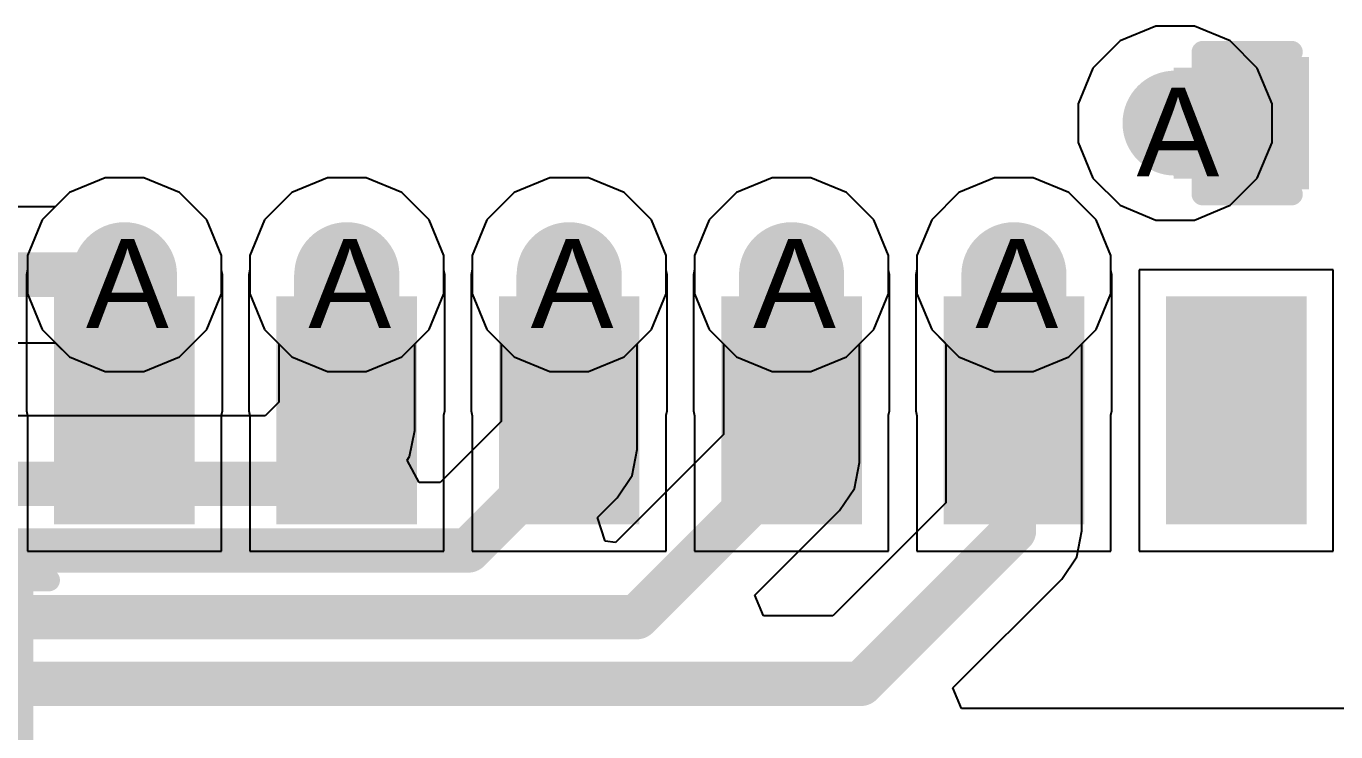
# Model space of a CAD drawing. Header units: inches. Extents: x 0 to 5271, y 0 to 5417.
# Drawn here: x 68.59 to 76.07, y 17.37 to 21.41 of the extents above; entities that cross this region are included whole.
import ezdxf

# ---------------------------------------------------------------- set-up
doc = ezdxf.new("R2010")
doc.units = ezdxf.units.IN
for name, color, linetype in [('Bottom Layer', 5, 'Continuous'), ('Bottom Overlay', 54, 'Continuous'), ('Bottom Paste', 16, 'Continuous'), ('Bottom Solder', 6, 'Continuous'), ('Drill Drawing', 1, 'Continuous'), ('L2_GND1', 16, 'Continuous'), ('L3_SIG1', 76, 'Continuous'), ('L4_PWR', 90, 'Continuous'), ('L5_GND2', 156, 'Continuous'), ('L6_SIG2', 130, 'Continuous'), ('L7_GND3', 216, 'Continuous'), ('Top Layer', 1, 'Continuous'), ('Top Overlay', 2, 'Continuous'), ('Top Paste', 8, 'Continuous'), ('Top Solder', 216, 'Continuous'), ('Via Holes', 16, 'Continuous')]:
    doc.layers.add(name, color=color, linetype=linetype)
doc.styles.add('Arial', font='', dxfattribs={"height": 0.2})
doc.styles.get('Arial').set_extended_font_data('Arial')

# ---------------------------------------------------------------- blocks, each defined once
blk = doc.blocks.new('C___0402_B_407')
at = {"layer": 'Bottom Layer'}
for points in [[(-0.2413, 0.3175), (-0.2413, -0.3175), (-0.6985, -0.3175), (-0.6985, 0.3175)], [(0.6985, 0.3175), (0.6985, -0.3175), (0.2413, -0.3175), (0.2413, 0.3175)]]:
    blk.add_hatch(color=5, dxfattribs=at).paths.add_polyline_path(points)
at = {"layer": 'Bottom Paste'}
for points in [[(-0.2413, 0.3175), (-0.2413, -0.3175), (-0.6985, -0.3175), (-0.6985, 0.3175)], [(0.6985, 0.3175), (0.6985, -0.3175), (0.2413, -0.3175), (0.2413, 0.3175)]]:
    blk.add_hatch(color=16, dxfattribs=at).paths.add_polyline_path(points)
at = {"layer": 'Bottom Solder'}
for points in [[(-0.1813, 0.3775), (-0.1813, -0.3775), (-0.7585, -0.3775), (-0.7585, 0.3775)], [(0.7585, 0.3775), (0.7585, -0.3775), (0.1813, -0.3775), (0.1813, 0.3775)]]:
    blk.add_hatch(color=6, dxfattribs=at).paths.add_polyline_path(points)
at = {"layer": 'Bottom Overlay'}
for points in [[(-0.2794, 0.4064, 0.127, 0.127, 0), (-0.7874, 0.4064, 0.127, 0.127, 0)], [(-0.7874, 0.4064, 0.127, 0.127, 0), (-0.7874, -0.4064, 0.127, 0.127, 0)], [(0.7874, 0.4064, 0.127, 0.127, 0), (0.2794, 0.4064, 0.127, 0.127, 0)], [(0.7874, 0.4064, 0.127, 0.127, 0), (0.7874, -0.4064, 0.127, 0.127, 0)], [(-0.2794, -0.4064, 0.127, 0.127, 0), (-0.7874, -0.4064, 0.127, 0.127, 0)], [(0.7874, -0.4064, 0.127, 0.127, 0), (0.2794, -0.4064, 0.127, 0.127, 0)]]:
    blk.add_lwpolyline(points, format="xyseb", dxfattribs=at)
for points in [[(-0.8191, 0.4064, 0.0635, 0.0635, 1), (-0.7556, 0.4064, 0.0635, 0.0635, 1)], [(-0.8191, 0.4064, 0.0635, 0.0635, 1), (-0.7556, 0.4064, 0.0635, 0.0635, 1)], [(-0.3111, 0.4064, 0.0635, 0.0635, 1), (-0.2476, 0.4064, 0.0635, 0.0635, 1)], [(0.2477, 0.4064, 0.0635, 0.0635, 1), (0.3112, 0.4064, 0.0635, 0.0635, 1)], [(0.7557, 0.4064, 0.0635, 0.0635, 1), (0.8192, 0.4064, 0.0635, 0.0635, 1)], [(0.7557, 0.4064, 0.0635, 0.0635, 1), (0.8192, 0.4064, 0.0635, 0.0635, 1)], [(-0.8191, -0.4064, 0.0635, 0.0635, 1), (-0.7556, -0.4064, 0.0635, 0.0635, 1)], [(-0.8191, -0.4064, 0.0635, 0.0635, 1), (-0.7556, -0.4064, 0.0635, 0.0635, 1)], [(-0.3111, -0.4064, 0.0635, 0.0635, 1), (-0.2476, -0.4064, 0.0635, 0.0635, 1)], [(0.2477, -0.4064, 0.0635, 0.0635, 1), (0.3112, -0.4064, 0.0635, 0.0635, 1)], [(0.7557, -0.4064, 0.0635, 0.0635, 1), (0.8192, -0.4064, 0.0635, 0.0635, 1)], [(0.7557, -0.4064, 0.0635, 0.0635, 1), (0.8192, -0.4064, 0.0635, 0.0635, 1)]]:
    blk.add_lwpolyline(points, format="xyseb", close=True, dxfattribs=at)
blk = doc.blocks.new('SOP_16_150____411')
at = {"layer": 'Top Layer'}
for points in [[(2.325, 4.745), (3.425, 4.745), (3.425, 4.145), (2.325, 4.145)], [(2.325, 3.475), (3.425, 3.475), (3.425, 2.875), (2.325, 2.875)], [(2.325, 2.205), (3.425, 2.205), (3.425, 1.605), (2.325, 1.605)], [(2.325, 0.935), (3.425, 0.935), (3.425, 0.335), (2.325, 0.335)], [(2.325, -0.335), (3.425, -0.335), (3.425, -0.935), (2.325, -0.935)], [(2.325, -1.605), (3.425, -1.605), (3.425, -2.205), (2.325, -2.205)]]:
    blk.add_hatch(color=1, dxfattribs=at).paths.add_polyline_path(points)
at = {"layer": 'Top Paste'}
for points in [[(2.325, 4.745), (3.425, 4.745), (3.425, 4.145), (2.325, 4.145)], [(2.325, 3.475), (3.425, 3.475), (3.425, 2.875), (2.325, 2.875)], [(2.325, 2.205), (3.425, 2.205), (3.425, 1.605), (2.325, 1.605)], [(2.325, 0.935), (3.425, 0.935), (3.425, 0.335), (2.325, 0.335)], [(2.325, -0.335), (3.425, -0.335), (3.425, -0.935), (2.325, -0.935)], [(2.325, -1.605), (3.425, -1.605), (3.425, -2.205), (2.325, -2.205)]]:
    blk.add_hatch(color=8, dxfattribs=at).paths.add_polyline_path(points)
at = {"layer": 'Top Solder'}
for points in [[(2.2234, 4.8466), (3.5266, 4.8466), (3.5266, 4.0434), (2.2234, 4.0434)], [(2.2234, 3.5766), (3.5266, 3.5766), (3.5266, 2.7734), (2.2234, 2.7734)], [(2.2234, 2.3066), (3.5266, 2.3066), (3.5266, 1.5034), (2.2234, 1.5034)], [(2.2234, 1.0366), (3.5266, 1.0366), (3.5266, 0.2334), (2.2234, 0.2334)], [(2.2234, -0.2334), (3.5266, -0.2334), (3.5266, -1.0366), (2.2234, -1.0366)], [(2.2234, -1.5034), (3.5266, -1.5034), (3.5266, -2.3066), (2.2234, -2.3066)]]:
    blk.add_hatch(color=216, dxfattribs=at).paths.add_polyline_path(points)
at = {"layer": 'Top Overlay'}
for points in [[(-1.905, 5.0292, 0.127, 0.127, 0), (1.905, 5.0292, 0.127, 0.127, 0)], [(1.905, 5.0292, 0.127, 0.127, 0), (1.905, 4.8768, 0.127, 0.127, 0)]]:
    blk.add_lwpolyline(points, format="xyseb", dxfattribs=at)
for points in [[(1.8732, 5.0292, 0.0635, 0.0635, 1), (1.9367, 5.0292, 0.0635, 0.0635, 1)], [(1.8732, 5.0292, 0.0635, 0.0635, 1), (1.9367, 5.0292, 0.0635, 0.0635, 1)], [(1.8732, 4.8768, 0.0635, 0.0635, 1), (1.9367, 4.8768, 0.0635, 0.0635, 1)]]:
    blk.add_lwpolyline(points, format="xyseb", close=True, dxfattribs=at)

msp = doc.modelspace()

# ---------------------------------------------------------------- hatches: boundary and pattern name
at = {"layer": 'Bottom Layer'}
msp.add_hatch(color=5, dxfattribs=at).paths.add_polyline_path([(75.1454, 21.171), (75.1454, 20.536), (75.8794, 20.536), (75.8794, 21.171)])
h = msp.add_hatch(color=5, dxfattribs=at)
edge = h.paths.add_edge_path()
edge.add_arc((75.153, 20.8535), 0.3, 0, 360)
h = msp.add_hatch(color=5, dxfattribs=at)
edge = h.paths.add_edge_path()
edge.add_arc((69.1526, 19.9872), 0.3, 0, 360)
h = msp.add_hatch(color=5, dxfattribs=at)
edge = h.paths.add_edge_path()
edge.add_arc((70.4226, 19.9872), 0.3, 0, 360)
h = msp.add_hatch(color=5, dxfattribs=at)
edge = h.paths.add_edge_path()
edge.add_arc((71.6926, 19.9872), 0.3, 0, 360)
h = msp.add_hatch(color=5, dxfattribs=at)
edge = h.paths.add_edge_path()
edge.add_arc((72.9626, 19.9872), 0.3, 0, 360)
h = msp.add_hatch(color=5, dxfattribs=at)
edge = h.paths.add_edge_path()
edge.add_arc((74.2326, 19.9872), 0.3, 0, 360)
at = {"layer": 'L2_GND1'}
h = msp.add_hatch(color=16, dxfattribs=at)
edge = h.paths.add_edge_path()
edge.add_arc((75.153, 20.8535), 0.3, 0, 360)
h = msp.add_hatch(color=16, dxfattribs=at)
edge = h.paths.add_edge_path()
edge.add_arc((69.1526, 19.9872), 0.3, 0, 360)
h = msp.add_hatch(color=16, dxfattribs=at)
edge = h.paths.add_edge_path()
edge.add_arc((70.4226, 19.9872), 0.3, 0, 360)
h = msp.add_hatch(color=16, dxfattribs=at)
edge = h.paths.add_edge_path()
edge.add_arc((71.6926, 19.9872), 0.3, 0, 360)
h = msp.add_hatch(color=16, dxfattribs=at)
edge = h.paths.add_edge_path()
edge.add_arc((72.9626, 19.9872), 0.3, 0, 360)
h = msp.add_hatch(color=16, dxfattribs=at)
edge = h.paths.add_edge_path()
edge.add_arc((74.2326, 19.9872), 0.3, 0, 360)
at = {"layer": 'L3_SIG1'}
h = msp.add_hatch(color=76, dxfattribs=at)
edge = h.paths.add_edge_path()
edge.add_arc((75.153, 20.8535), 0.3, 0, 360)
h = msp.add_hatch(color=76, dxfattribs=at)
edge = h.paths.add_edge_path()
edge.add_arc((69.1526, 19.9872), 0.3, 0, 360)
h = msp.add_hatch(color=76, dxfattribs=at)
edge = h.paths.add_edge_path()
edge.add_arc((70.4226, 19.9872), 0.3, 0, 360)
h = msp.add_hatch(color=76, dxfattribs=at)
edge = h.paths.add_edge_path()
edge.add_arc((71.6926, 19.9872), 0.3, 0, 360)
h = msp.add_hatch(color=76, dxfattribs=at)
edge = h.paths.add_edge_path()
edge.add_arc((72.9626, 19.9872), 0.3, 0, 360)
h = msp.add_hatch(color=76, dxfattribs=at)
edge = h.paths.add_edge_path()
edge.add_arc((74.2326, 19.9872), 0.3, 0, 360)
at = {"layer": 'L4_PWR'}
h = msp.add_hatch(color=90, dxfattribs=at)
edge = h.paths.add_edge_path()
edge.add_arc((75.153, 20.8535), 0.3, 0, 360)
h = msp.add_hatch(color=90, dxfattribs=at)
edge = h.paths.add_edge_path()
edge.add_arc((69.1526, 19.9872), 0.3, 0, 360)
h = msp.add_hatch(color=90, dxfattribs=at)
edge = h.paths.add_edge_path()
edge.add_arc((70.4226, 19.9872), 0.3, 0, 360)
h = msp.add_hatch(color=90, dxfattribs=at)
edge = h.paths.add_edge_path()
edge.add_arc((71.6926, 19.9872), 0.3, 0, 360)
h = msp.add_hatch(color=90, dxfattribs=at)
edge = h.paths.add_edge_path()
edge.add_arc((72.9626, 19.9872), 0.3, 0, 360)
h = msp.add_hatch(color=90, dxfattribs=at)
edge = h.paths.add_edge_path()
edge.add_arc((74.2326, 19.9872), 0.3, 0, 360)
at = {"layer": 'L5_GND2'}
h = msp.add_hatch(color=156, dxfattribs=at)
edge = h.paths.add_edge_path()
edge.add_arc((75.153, 20.8535), 0.3, 0, 360)
h = msp.add_hatch(color=156, dxfattribs=at)
edge = h.paths.add_edge_path()
edge.add_arc((69.1526, 19.9872), 0.3, 0, 360)
h = msp.add_hatch(color=156, dxfattribs=at)
edge = h.paths.add_edge_path()
edge.add_arc((70.4226, 19.9872), 0.3, 0, 360)
h = msp.add_hatch(color=156, dxfattribs=at)
edge = h.paths.add_edge_path()
edge.add_arc((71.6926, 19.9872), 0.3, 0, 360)
h = msp.add_hatch(color=156, dxfattribs=at)
edge = h.paths.add_edge_path()
edge.add_arc((72.9626, 19.9872), 0.3, 0, 360)
h = msp.add_hatch(color=156, dxfattribs=at)
edge = h.paths.add_edge_path()
edge.add_arc((74.2326, 19.9872), 0.3, 0, 360)
at = {"layer": 'L6_SIG2'}
h = msp.add_hatch(color=130, dxfattribs=at)
edge = h.paths.add_edge_path()
edge.add_arc((75.153, 20.8535), 0.3, 0, 360)
h = msp.add_hatch(color=130, dxfattribs=at)
edge = h.paths.add_edge_path()
edge.add_arc((69.1526, 19.9872), 0.3, 0, 360)
h = msp.add_hatch(color=130, dxfattribs=at)
edge = h.paths.add_edge_path()
edge.add_arc((70.4226, 19.9872), 0.3, 0, 360)
h = msp.add_hatch(color=130, dxfattribs=at)
edge = h.paths.add_edge_path()
edge.add_arc((71.6926, 19.9872), 0.3, 0, 360)
h = msp.add_hatch(color=130, dxfattribs=at)
edge = h.paths.add_edge_path()
edge.add_arc((72.9626, 19.9872), 0.3, 0, 360)
h = msp.add_hatch(color=130, dxfattribs=at)
edge = h.paths.add_edge_path()
edge.add_arc((74.2326, 19.9872), 0.3, 0, 360)
at = {"layer": 'L7_GND3'}
h = msp.add_hatch(color=216, dxfattribs=at)
edge = h.paths.add_edge_path()
edge.add_arc((75.153, 20.8535), 0.3, 0, 360)
h = msp.add_hatch(color=216, dxfattribs=at)
edge = h.paths.add_edge_path()
edge.add_arc((69.1526, 19.9872), 0.3, 0, 360)
h = msp.add_hatch(color=216, dxfattribs=at)
edge = h.paths.add_edge_path()
edge.add_arc((70.4226, 19.9872), 0.3, 0, 360)
h = msp.add_hatch(color=216, dxfattribs=at)
edge = h.paths.add_edge_path()
edge.add_arc((71.6926, 19.9872), 0.3, 0, 360)
h = msp.add_hatch(color=216, dxfattribs=at)
edge = h.paths.add_edge_path()
edge.add_arc((72.9626, 19.9872), 0.3, 0, 360)
h = msp.add_hatch(color=216, dxfattribs=at)
edge = h.paths.add_edge_path()
edge.add_arc((74.2326, 19.9872), 0.3, 0, 360)
at = {"layer": 'Top Layer'}
h = msp.add_hatch(color=1, dxfattribs=at)
edge = h.paths.add_edge_path()
edge.add_arc((75.153, 20.8535), 0.3, 0, 360)
h = msp.add_hatch(color=1, dxfattribs=at)
edge = h.paths.add_edge_path()
edge.add_arc((69.1526, 19.9872), 0.3, 0, 360)
h = msp.add_hatch(color=1, dxfattribs=at)
edge = h.paths.add_edge_path()
edge.add_arc((70.4226, 19.9872), 0.3, 0, 360)
h = msp.add_hatch(color=1, dxfattribs=at)
edge = h.paths.add_edge_path()
edge.add_arc((71.6926, 19.9872), 0.3, 0, 360)
h = msp.add_hatch(color=1, dxfattribs=at)
edge = h.paths.add_edge_path()
edge.add_arc((72.9626, 19.9872), 0.3, 0, 360)
h = msp.add_hatch(color=1, dxfattribs=at)
edge = h.paths.add_edge_path()
edge.add_arc((74.2326, 19.9872), 0.3, 0, 360)
for points in [[(69.4526, 19.9873), (68.8516, 19.9873), (68.8516, 19.2097), (69.4526, 19.2097)], [(70.7226, 19.9873), (70.1216, 19.9873), (70.1216, 19.2097), (70.7226, 19.2097)], [(71.9926, 19.9873), (71.3916, 19.9873), (71.3916, 19.2097), (71.9926, 19.2097)], [(73.2626, 19.9873), (72.6616, 19.9873), (72.6616, 19.2097), (73.2626, 19.2097)], [(74.5326, 19.9873), (73.9316, 19.9873), (73.9316, 19.2097), (74.5326, 19.2097)]]:
    msp.add_hatch(color=1, dxfattribs=at).paths.add_polyline_path(points)
at = {"layer": 'Via Holes'}
h = msp.add_hatch(color=7, dxfattribs=at)
edge = h.paths.add_edge_path()
edge.add_arc((75.153, 20.8535), 0.15, 0, 360)
h = msp.add_hatch(color=7, dxfattribs=at)
edge = h.paths.add_edge_path()
edge.add_arc((69.1526, 19.9872), 0.15, 0, 360)
h = msp.add_hatch(color=7, dxfattribs=at)
edge = h.paths.add_edge_path()
edge.add_arc((70.4226, 19.9872), 0.15, 0, 360)
h = msp.add_hatch(color=7, dxfattribs=at)
edge = h.paths.add_edge_path()
edge.add_arc((71.6926, 19.9872), 0.15, 0, 360)
h = msp.add_hatch(color=7, dxfattribs=at)
edge = h.paths.add_edge_path()
edge.add_arc((72.9626, 19.9872), 0.15, 0, 360)
h = msp.add_hatch(color=7, dxfattribs=at)
edge = h.paths.add_edge_path()
edge.add_arc((74.2326, 19.9872), 0.15, 0, 360)

# ---------------------------------------------------------------- linework, layer by layer
at = {"layer": 'Bottom Layer'}
for p, q in [((69.0424, 20.5412), (68.8387, 20.4569)), ((69.2628, 20.5412), (69.0424, 20.5412)), ((69.4664, 20.4569), (69.2628, 20.5412)), ((70.3124, 20.5412), (70.1087, 20.4569)), ((70.5328, 20.5412), (70.3124, 20.5412)), ((70.7364, 20.4569), (70.5328, 20.5412)), ((71.5824, 20.5412), (71.3787, 20.4569)), ((71.8028, 20.5412), (71.5824, 20.5412)), ((72.0064, 20.4569), (71.8028, 20.5412)), ((72.8524, 20.5412), (72.6487, 20.4569)), ((73.0728, 20.5412), (72.8524, 20.5412)), ((73.2764, 20.4569), (73.0728, 20.5412)), ((74.1224, 20.5412), (73.9187, 20.4569)), ((74.3428, 20.5412), (74.1224, 20.5412)), ((74.5464, 20.4569), (74.3428, 20.5412)), ((68.8387, 20.4569), (68.6829, 20.301)), ((69.6222, 20.301), (69.4664, 20.4569)), ((70.1087, 20.4569), (69.9529, 20.301)), ((70.8922, 20.301), (70.7364, 20.4569)), ((71.3787, 20.4569), (71.2229, 20.301)), ((72.1622, 20.301), (72.0064, 20.4569)), ((72.6487, 20.4569), (72.4929, 20.301)), ((73.4322, 20.301), (73.2764, 20.4569)), ((73.9187, 20.4569), (73.7629, 20.301)), ((74.7022, 20.301), (74.5464, 20.4569)), ((68.6829, 20.301), (68.5986, 20.0974)), ((69.7066, 20.0974), (69.6222, 20.301)), ((69.9529, 20.301), (69.8686, 20.0974)), ((70.9766, 20.0974), (70.8922, 20.301)), ((71.2229, 20.301), (71.1386, 20.0974)), ((72.2466, 20.0974), (72.1622, 20.301)), ((72.4929, 20.301), (72.4086, 20.0974)), ((73.5166, 20.0974), (73.4322, 20.301)), ((73.7629, 20.301), (73.6786, 20.0974)), ((74.7866, 20.0974), (74.7022, 20.301)), ((68.5986, 20.0974), (68.5986, 19.877)), ((69.7066, 19.877), (69.7066, 20.0974)), ((69.8686, 20.0974), (69.8686, 19.877)), ((70.9766, 19.877), (70.9766, 20.0974)), ((71.1386, 20.0974), (71.1386, 19.877)), ((72.2466, 19.877), (72.2466, 20.0974)), ((72.4086, 20.0974), (72.4086, 19.877)), ((73.5166, 19.877), (73.5166, 20.0974)), ((73.6786, 20.0974), (73.6786, 19.877)), ((74.7866, 19.877), (74.7866, 20.0974)), ((68.5986, 19.877), (68.6829, 19.6734)), ((69.6222, 19.6734), (69.7066, 19.877)), ((69.8686, 19.877), (69.9529, 19.6734)), ((70.8922, 19.6734), (70.9766, 19.877)), ((71.1386, 19.877), (71.2229, 19.6734)), ((72.1622, 19.6734), (72.2466, 19.877)), ((72.4086, 19.877), (72.4929, 19.6734)), ((73.4322, 19.6734), (73.5166, 19.877)), ((73.6786, 19.877), (73.7629, 19.6734)), ((74.7022, 19.6734), (74.7866, 19.877)), ((68.6829, 19.6734), (68.8387, 19.5176)), ((69.4664, 19.5176), (69.6222, 19.6734)), ((69.9529, 19.6734), (70.1087, 19.5176)), ((70.7364, 19.5176), (70.8922, 19.6734)), ((71.2229, 19.6734), (71.3787, 19.5176)), ((72.0064, 19.5176), (72.1622, 19.6734)), ((72.4929, 19.6734), (72.6487, 19.5176)), ((73.2764, 19.5176), (73.4322, 19.6734)), ((73.7629, 19.6734), (73.9187, 19.5176)), ((74.5464, 19.5176), (74.7022, 19.6734)), ((68.8387, 19.5176), (69.0424, 19.4332)), ((69.2628, 19.4332), (69.4664, 19.5176)), ((70.1087, 19.5176), (70.3124, 19.4332)), ((70.5328, 19.4332), (70.7364, 19.5176)), ((71.3787, 19.5176), (71.5824, 19.4332)), ((71.8028, 19.4332), (72.0064, 19.5176)), ((72.6487, 19.5176), (72.8524, 19.4332)), ((73.0728, 19.4332), (73.2764, 19.5176)), ((73.9187, 19.5176), (74.1224, 19.4332)), ((74.3428, 19.4332), (74.5464, 19.5176)), ((69.0424, 19.4332), (69.2628, 19.4332)), ((70.3124, 19.4332), (70.5328, 19.4332)), ((71.5824, 19.4332), (71.8028, 19.4332)), ((72.8524, 19.4332), (73.0728, 19.4332)), ((74.1224, 19.4332), (74.3428, 19.4332))]:
    msp.add_line(p, q, dxfattribs=at)
at = {"layer": 'L2_GND1'}
for p, q in [((69.0424, 20.5412), (68.8387, 20.4569)), ((69.2628, 20.5412), (69.0424, 20.5412)), ((69.4664, 20.4569), (69.2628, 20.5412)), ((70.3124, 20.5412), (70.1087, 20.4569)), ((70.5328, 20.5412), (70.3124, 20.5412)), ((70.7364, 20.4569), (70.5328, 20.5412)), ((71.5824, 20.5412), (71.3787, 20.4569)), ((71.8028, 20.5412), (71.5824, 20.5412)), ((72.0064, 20.4569), (71.8028, 20.5412)), ((72.8524, 20.5412), (72.6487, 20.4569)), ((73.0728, 20.5412), (72.8524, 20.5412)), ((73.2764, 20.4569), (73.0728, 20.5412)), ((74.1224, 20.5412), (73.9187, 20.4569)), ((74.3428, 20.5412), (74.1224, 20.5412)), ((74.5464, 20.4569), (74.3428, 20.5412)), ((68.8387, 20.4569), (68.6829, 20.301)), ((69.6222, 20.301), (69.4664, 20.4569)), ((70.1087, 20.4569), (69.9529, 20.301)), ((70.8922, 20.301), (70.7364, 20.4569)), ((71.3787, 20.4569), (71.2229, 20.301)), ((72.1622, 20.301), (72.0064, 20.4569)), ((72.6487, 20.4569), (72.4929, 20.301)), ((73.4322, 20.301), (73.2764, 20.4569)), ((73.9187, 20.4569), (73.7629, 20.301)), ((74.7022, 20.301), (74.5464, 20.4569)), ((68.6829, 20.301), (68.5986, 20.0974)), ((69.7066, 20.0974), (69.6222, 20.301)), ((69.9529, 20.301), (69.8686, 20.0974)), ((70.9766, 20.0974), (70.8922, 20.301)), ((71.2229, 20.301), (71.1386, 20.0974)), ((72.2466, 20.0974), (72.1622, 20.301)), ((72.4929, 20.301), (72.4086, 20.0974)), ((73.5166, 20.0974), (73.4322, 20.301)), ((73.7629, 20.301), (73.6786, 20.0974)), ((74.7866, 20.0974), (74.7022, 20.301)), ((68.5986, 20.0974), (68.5986, 19.877)), ((69.7066, 19.877), (69.7066, 20.0974)), ((69.8686, 20.0974), (69.8686, 19.877)), ((70.9766, 19.877), (70.9766, 20.0974)), ((71.1386, 20.0974), (71.1386, 19.877)), ((72.2466, 19.877), (72.2466, 20.0974)), ((72.4086, 20.0974), (72.4086, 19.877)), ((73.5166, 19.877), (73.5166, 20.0974)), ((73.6786, 20.0974), (73.6786, 19.877)), ((74.7866, 19.877), (74.7866, 20.0974)), ((68.5986, 19.877), (68.6829, 19.6734)), ((69.6222, 19.6734), (69.7066, 19.877)), ((69.8686, 19.877), (69.9529, 19.6734)), ((70.8922, 19.6734), (70.9766, 19.877)), ((71.1386, 19.877), (71.2229, 19.6734)), ((72.1622, 19.6734), (72.2466, 19.877)), ((72.4086, 19.877), (72.4929, 19.6734)), ((73.4322, 19.6734), (73.5166, 19.877)), ((73.6786, 19.877), (73.7629, 19.6734)), ((74.7022, 19.6734), (74.7866, 19.877)), ((68.6829, 19.6734), (68.8387, 19.5176)), ((69.4664, 19.5176), (69.6222, 19.6734)), ((69.9529, 19.6734), (70.1087, 19.5176)), ((70.7364, 19.5176), (70.8922, 19.6734)), ((71.2229, 19.6734), (71.3787, 19.5176)), ((72.0064, 19.5176), (72.1622, 19.6734)), ((72.4929, 19.6734), (72.6487, 19.5176)), ((73.2764, 19.5176), (73.4322, 19.6734)), ((73.7629, 19.6734), (73.9187, 19.5176)), ((74.5464, 19.5176), (74.7022, 19.6734)), ((68.8387, 19.5176), (69.0424, 19.4332)), ((69.2628, 19.4332), (69.4664, 19.5176)), ((70.1087, 19.5176), (70.3124, 19.4332)), ((70.5328, 19.4332), (70.7364, 19.5176)), ((71.3787, 19.5176), (71.5824, 19.4332)), ((71.8028, 19.4332), (72.0064, 19.5176)), ((72.6487, 19.5176), (72.8524, 19.4332)), ((73.0728, 19.4332), (73.2764, 19.5176)), ((73.9187, 19.5176), (74.1224, 19.4332)), ((74.3428, 19.4332), (74.5464, 19.5176)), ((69.0424, 19.4332), (69.2628, 19.4332)), ((70.3124, 19.4332), (70.5328, 19.4332)), ((71.5824, 19.4332), (71.8028, 19.4332)), ((72.8524, 19.4332), (73.0728, 19.4332)), ((74.1224, 19.4332), (74.3428, 19.4332))]:
    msp.add_line(p, q, dxfattribs=at)
at = {"layer": 'L3_SIG1'}
for p, q in [((69.0424, 20.5412), (68.8387, 20.4569)), ((69.2628, 20.5412), (69.0424, 20.5412)), ((69.4664, 20.4569), (69.2628, 20.5412)), ((70.3124, 20.5412), (70.1087, 20.4569)), ((70.5328, 20.5412), (70.3124, 20.5412)), ((70.7364, 20.4569), (70.5328, 20.5412)), ((71.5824, 20.5412), (71.3787, 20.4569)), ((71.8028, 20.5412), (71.5824, 20.5412)), ((72.0064, 20.4569), (71.8028, 20.5412)), ((72.8524, 20.5412), (72.6487, 20.4569)), ((73.0728, 20.5412), (72.8524, 20.5412)), ((73.2764, 20.4569), (73.0728, 20.5412)), ((74.1224, 20.5412), (73.9187, 20.4569)), ((74.3428, 20.5412), (74.1224, 20.5412)), ((74.5464, 20.4569), (74.3428, 20.5412)), ((68.8387, 20.4569), (68.6829, 20.301)), ((69.6222, 20.301), (69.4664, 20.4569)), ((70.1087, 20.4569), (69.9529, 20.301)), ((70.8922, 20.301), (70.7364, 20.4569)), ((71.3787, 20.4569), (71.2229, 20.301)), ((72.1622, 20.301), (72.0064, 20.4569)), ((72.6487, 20.4569), (72.4929, 20.301)), ((73.4322, 20.301), (73.2764, 20.4569)), ((73.9187, 20.4569), (73.7629, 20.301)), ((74.7022, 20.301), (74.5464, 20.4569)), ((68.6829, 20.301), (68.5986, 20.0974)), ((69.7066, 20.0974), (69.6222, 20.301)), ((69.9529, 20.301), (69.8686, 20.0974)), ((70.9766, 20.0974), (70.8922, 20.301)), ((71.2229, 20.301), (71.1386, 20.0974)), ((72.2466, 20.0974), (72.1622, 20.301)), ((72.4929, 20.301), (72.4086, 20.0974)), ((73.5166, 20.0974), (73.4322, 20.301)), ((73.7629, 20.301), (73.6786, 20.0974)), ((74.7866, 20.0974), (74.7022, 20.301)), ((68.5986, 20.0974), (68.5986, 19.877)), ((69.7066, 19.877), (69.7066, 20.0974)), ((69.8686, 20.0974), (69.8686, 19.877)), ((70.9766, 19.877), (70.9766, 20.0974)), ((71.1386, 20.0974), (71.1386, 19.877)), ((72.2466, 19.877), (72.2466, 20.0974)), ((72.4086, 20.0974), (72.4086, 19.877)), ((73.5166, 19.877), (73.5166, 20.0974)), ((73.6786, 20.0974), (73.6786, 19.877)), ((74.7866, 19.877), (74.7866, 20.0974)), ((68.5986, 19.877), (68.6829, 19.6734)), ((69.6222, 19.6734), (69.7066, 19.877)), ((69.8686, 19.877), (69.9529, 19.6734)), ((70.8922, 19.6734), (70.9766, 19.877)), ((71.1386, 19.877), (71.2229, 19.6734)), ((72.1622, 19.6734), (72.2466, 19.877)), ((72.4086, 19.877), (72.4929, 19.6734)), ((73.4322, 19.6734), (73.5166, 19.877)), ((73.6786, 19.877), (73.7629, 19.6734)), ((74.7022, 19.6734), (74.7866, 19.877)), ((68.6829, 19.6734), (68.8387, 19.5176)), ((69.4664, 19.5176), (69.6222, 19.6734)), ((69.9529, 19.6734), (70.1087, 19.5176)), ((70.7364, 19.5176), (70.8922, 19.6734)), ((71.2229, 19.6734), (71.3787, 19.5176)), ((72.0064, 19.5176), (72.1622, 19.6734)), ((72.4929, 19.6734), (72.6487, 19.5176)), ((73.2764, 19.5176), (73.4322, 19.6734)), ((73.7629, 19.6734), (73.9187, 19.5176)), ((74.5464, 19.5176), (74.7022, 19.6734)), ((68.8387, 19.5176), (69.0424, 19.4332)), ((69.2628, 19.4332), (69.4664, 19.5176)), ((70.1087, 19.5176), (70.3124, 19.4332)), ((70.5328, 19.4332), (70.7364, 19.5176)), ((71.3787, 19.5176), (71.5824, 19.4332)), ((71.8028, 19.4332), (72.0064, 19.5176)), ((72.6487, 19.5176), (72.8524, 19.4332)), ((73.0728, 19.4332), (73.2764, 19.5176)), ((73.9187, 19.5176), (74.1224, 19.4332)), ((74.3428, 19.4332), (74.5464, 19.5176)), ((69.0424, 19.4332), (69.2628, 19.4332)), ((70.3124, 19.4332), (70.5328, 19.4332)), ((71.5824, 19.4332), (71.8028, 19.4332)), ((72.8524, 19.4332), (73.0728, 19.4332)), ((74.1224, 19.4332), (74.3428, 19.4332))]:
    msp.add_line(p, q, dxfattribs=at)
at = {"layer": 'L4_PWR'}
for p, q in [((75.0428, 21.4075), (74.8392, 21.3232)), ((75.2632, 21.4075), (75.0428, 21.4075)), ((75.4668, 21.3232), (75.2632, 21.4075)), ((74.8392, 21.3232), (74.6833, 21.1673)), ((75.6227, 21.1673), (75.4668, 21.3232)), ((74.6833, 21.1673), (74.599, 20.9637)), ((75.707, 20.9637), (75.6227, 21.1673)), ((74.599, 20.9637), (74.599, 20.7433)), ((75.707, 20.7433), (75.707, 20.9637)), ((74.599, 20.7433), (74.6833, 20.5397)), ((75.6227, 20.5397), (75.707, 20.7433)), ((69.0424, 20.5412), (68.8387, 20.4569)), ((69.2628, 20.5412), (69.0424, 20.5412)), ((69.4664, 20.4569), (69.2628, 20.5412)), ((70.3124, 20.5412), (70.1087, 20.4569)), ((70.5328, 20.5412), (70.3124, 20.5412)), ((70.7364, 20.4569), (70.5328, 20.5412)), ((71.5824, 20.5412), (71.3787, 20.4569)), ((71.8028, 20.5412), (71.5824, 20.5412)), ((72.0064, 20.4569), (71.8028, 20.5412)), ((72.8524, 20.5412), (72.6487, 20.4569)), ((73.0728, 20.5412), (72.8524, 20.5412)), ((73.2764, 20.4569), (73.0728, 20.5412)), ((74.1224, 20.5412), (73.9187, 20.4569)), ((74.3428, 20.5412), (74.1224, 20.5412)), ((74.5464, 20.4569), (74.3428, 20.5412)), ((74.6833, 20.5397), (74.8392, 20.3838)), ((75.4668, 20.3838), (75.6227, 20.5397)), ((68.8387, 20.4569), (68.6829, 20.301)), ((69.6222, 20.301), (69.4664, 20.4569)), ((70.1087, 20.4569), (69.9529, 20.301)), ((70.8922, 20.301), (70.7364, 20.4569)), ((71.3787, 20.4569), (71.2229, 20.301)), ((72.1622, 20.301), (72.0064, 20.4569)), ((72.6487, 20.4569), (72.4929, 20.301)), ((73.4322, 20.301), (73.2764, 20.4569)), ((73.9187, 20.4569), (73.7629, 20.301)), ((74.7022, 20.301), (74.5464, 20.4569)), ((74.8392, 20.3838), (75.0428, 20.2995)), ((75.2632, 20.2995), (75.4668, 20.3838)), ((68.6829, 20.301), (68.5986, 20.0974)), ((69.7066, 20.0974), (69.6222, 20.301)), ((69.9529, 20.301), (69.8686, 20.0974)), ((70.9766, 20.0974), (70.8922, 20.301)), ((71.2229, 20.301), (71.1386, 20.0974)), ((72.2466, 20.0974), (72.1622, 20.301)), ((72.4929, 20.301), (72.4086, 20.0974)), ((73.5166, 20.0974), (73.4322, 20.301)), ((73.7629, 20.301), (73.6786, 20.0974)), ((74.7866, 20.0974), (74.7022, 20.301)), ((75.0428, 20.2995), (75.2632, 20.2995)), ((68.5986, 20.0974), (68.5986, 19.877)), ((69.7066, 19.877), (69.7066, 20.0974)), ((69.8686, 20.0974), (69.8686, 19.877)), ((70.9766, 19.877), (70.9766, 20.0974)), ((71.1386, 20.0974), (71.1386, 19.877)), ((72.2466, 19.877), (72.2466, 20.0974)), ((72.4086, 20.0974), (72.4086, 19.877)), ((73.5166, 19.877), (73.5166, 20.0974)), ((73.6786, 20.0974), (73.6786, 19.877)), ((74.7866, 19.877), (74.7866, 20.0974)), ((68.5986, 19.877), (68.6829, 19.6734)), ((69.6222, 19.6734), (69.7066, 19.877)), ((69.8686, 19.877), (69.9529, 19.6734)), ((70.8922, 19.6734), (70.9766, 19.877)), ((71.1386, 19.877), (71.2229, 19.6734)), ((72.1622, 19.6734), (72.2466, 19.877)), ((72.4086, 19.877), (72.4929, 19.6734)), ((73.4322, 19.6734), (73.5166, 19.877)), ((73.6786, 19.877), (73.7629, 19.6734)), ((74.7022, 19.6734), (74.7866, 19.877)), ((68.6829, 19.6734), (68.8387, 19.5176)), ((69.4664, 19.5176), (69.6222, 19.6734)), ((69.9529, 19.6734), (70.1087, 19.5176)), ((70.7364, 19.5176), (70.8922, 19.6734)), ((71.2229, 19.6734), (71.3787, 19.5176)), ((72.0064, 19.5176), (72.1622, 19.6734)), ((72.4929, 19.6734), (72.6487, 19.5176)), ((73.2764, 19.5176), (73.4322, 19.6734)), ((73.7629, 19.6734), (73.9187, 19.5176)), ((74.5464, 19.5176), (74.7022, 19.6734)), ((68.8387, 19.5176), (69.0424, 19.4332)), ((69.2628, 19.4332), (69.4664, 19.5176)), ((70.1087, 19.5176), (70.3124, 19.4332)), ((70.5328, 19.4332), (70.7364, 19.5176)), ((71.3787, 19.5176), (71.5824, 19.4332)), ((71.8028, 19.4332), (72.0064, 19.5176)), ((72.6487, 19.5176), (72.8524, 19.4332)), ((73.0728, 19.4332), (73.2764, 19.5176)), ((73.9187, 19.5176), (74.1224, 19.4332)), ((74.3428, 19.4332), (74.5464, 19.5176)), ((69.0424, 19.4332), (69.2628, 19.4332)), ((70.3124, 19.4332), (70.5328, 19.4332)), ((71.5824, 19.4332), (71.8028, 19.4332)), ((72.8524, 19.4332), (73.0728, 19.4332)), ((74.1224, 19.4332), (74.3428, 19.4332))]:
    msp.add_line(p, q, dxfattribs=at)
at = {"layer": 'L5_GND2'}
for p, q in [((69.0424, 20.5412), (68.8387, 20.4569)), ((69.2628, 20.5412), (69.0424, 20.5412)), ((69.4664, 20.4569), (69.2628, 20.5412)), ((70.3124, 20.5412), (70.1087, 20.4569)), ((70.5328, 20.5412), (70.3124, 20.5412)), ((70.7364, 20.4569), (70.5328, 20.5412)), ((71.5824, 20.5412), (71.3787, 20.4569)), ((71.8028, 20.5412), (71.5824, 20.5412)), ((72.0064, 20.4569), (71.8028, 20.5412)), ((72.8524, 20.5412), (72.6487, 20.4569)), ((73.0728, 20.5412), (72.8524, 20.5412)), ((73.2764, 20.4569), (73.0728, 20.5412)), ((74.1224, 20.5412), (73.9187, 20.4569)), ((74.3428, 20.5412), (74.1224, 20.5412)), ((74.5464, 20.4569), (74.3428, 20.5412)), ((68.8387, 20.4569), (68.6829, 20.301)), ((69.6222, 20.301), (69.4664, 20.4569)), ((70.1087, 20.4569), (69.9529, 20.301)), ((70.8922, 20.301), (70.7364, 20.4569)), ((71.3787, 20.4569), (71.2229, 20.301)), ((72.1622, 20.301), (72.0064, 20.4569)), ((72.6487, 20.4569), (72.4929, 20.301)), ((73.4322, 20.301), (73.2764, 20.4569)), ((73.9187, 20.4569), (73.7629, 20.301)), ((74.7022, 20.301), (74.5464, 20.4569)), ((68.6829, 20.301), (68.5986, 20.0974)), ((69.7066, 20.0974), (69.6222, 20.301)), ((69.9529, 20.301), (69.8686, 20.0974)), ((70.9766, 20.0974), (70.8922, 20.301)), ((71.2229, 20.301), (71.1386, 20.0974)), ((72.2466, 20.0974), (72.1622, 20.301)), ((72.4929, 20.301), (72.4086, 20.0974)), ((73.5166, 20.0974), (73.4322, 20.301)), ((73.7629, 20.301), (73.6786, 20.0974)), ((74.7866, 20.0974), (74.7022, 20.301)), ((68.5986, 20.0974), (68.5986, 19.877)), ((69.7066, 19.877), (69.7066, 20.0974)), ((69.8686, 20.0974), (69.8686, 19.877)), ((70.9766, 19.877), (70.9766, 20.0974)), ((71.1386, 20.0974), (71.1386, 19.877)), ((72.2466, 19.877), (72.2466, 20.0974)), ((72.4086, 20.0974), (72.4086, 19.877)), ((73.5166, 19.877), (73.5166, 20.0974)), ((73.6786, 20.0974), (73.6786, 19.877)), ((74.7866, 19.877), (74.7866, 20.0974)), ((68.5986, 19.877), (68.6829, 19.6734)), ((69.6222, 19.6734), (69.7066, 19.877)), ((69.8686, 19.877), (69.9529, 19.6734)), ((70.8922, 19.6734), (70.9766, 19.877)), ((71.1386, 19.877), (71.2229, 19.6734)), ((72.1622, 19.6734), (72.2466, 19.877)), ((72.4086, 19.877), (72.4929, 19.6734)), ((73.4322, 19.6734), (73.5166, 19.877)), ((73.6786, 19.877), (73.7629, 19.6734)), ((74.7022, 19.6734), (74.7866, 19.877)), ((68.6829, 19.6734), (68.8387, 19.5176)), ((69.4664, 19.5176), (69.6222, 19.6734)), ((69.9529, 19.6734), (70.1087, 19.5176)), ((70.7364, 19.5176), (70.8922, 19.6734)), ((71.2229, 19.6734), (71.3787, 19.5176)), ((72.0064, 19.5176), (72.1622, 19.6734)), ((72.4929, 19.6734), (72.6487, 19.5176)), ((73.2764, 19.5176), (73.4322, 19.6734)), ((73.7629, 19.6734), (73.9187, 19.5176)), ((74.5464, 19.5176), (74.7022, 19.6734)), ((68.8387, 19.5176), (69.0424, 19.4332)), ((69.2628, 19.4332), (69.4664, 19.5176)), ((70.1087, 19.5176), (70.3124, 19.4332)), ((70.5328, 19.4332), (70.7364, 19.5176)), ((71.3787, 19.5176), (71.5824, 19.4332)), ((71.8028, 19.4332), (72.0064, 19.5176)), ((72.6487, 19.5176), (72.8524, 19.4332)), ((73.0728, 19.4332), (73.2764, 19.5176)), ((73.9187, 19.5176), (74.1224, 19.4332)), ((74.3428, 19.4332), (74.5464, 19.5176)), ((69.0424, 19.4332), (69.2628, 19.4332)), ((70.3124, 19.4332), (70.5328, 19.4332)), ((71.5824, 19.4332), (71.8028, 19.4332)), ((72.8524, 19.4332), (73.0728, 19.4332)), ((74.1224, 19.4332), (74.3428, 19.4332))]:
    msp.add_line(p, q, dxfattribs=at)
at = {"layer": 'L6_SIG2'}
for p, q in [((69.0424, 20.5412), (68.8387, 20.4569)), ((69.2628, 20.5412), (69.0424, 20.5412)), ((69.4664, 20.4569), (69.2628, 20.5412)), ((70.3124, 20.5412), (70.1087, 20.4569)), ((70.5328, 20.5412), (70.3124, 20.5412)), ((70.7364, 20.4569), (70.5328, 20.5412)), ((71.5824, 20.5412), (71.3787, 20.4569)), ((71.8028, 20.5412), (71.5824, 20.5412)), ((72.0064, 20.4569), (71.8028, 20.5412)), ((72.8524, 20.5412), (72.6487, 20.4569)), ((73.0728, 20.5412), (72.8524, 20.5412)), ((73.2764, 20.4569), (73.0728, 20.5412)), ((74.1224, 20.5412), (73.9187, 20.4569)), ((74.3428, 20.5412), (74.1224, 20.5412)), ((74.5464, 20.4569), (74.3428, 20.5412)), ((68.8387, 20.4569), (68.7576, 20.3757)), ((69.6222, 20.301), (69.4664, 20.4569)), ((70.1087, 20.4569), (69.9529, 20.301)), ((70.8922, 20.301), (70.7364, 20.4569)), ((71.3787, 20.4569), (71.2229, 20.301)), ((72.1622, 20.301), (72.0064, 20.4569)), ((72.6487, 20.4569), (72.4929, 20.301)), ((73.4322, 20.301), (73.2764, 20.4569)), ((73.9187, 20.4569), (73.7629, 20.301)), ((74.7022, 20.301), (74.5464, 20.4569)), ((68.7576, 20.3757), (57.4895, 20.3757)), ((69.7066, 20.0974), (69.6222, 20.301)), ((69.9529, 20.301), (69.8686, 20.0974)), ((70.9766, 20.0974), (70.8922, 20.301)), ((71.2229, 20.301), (71.1386, 20.0974)), ((72.2466, 20.0974), (72.1622, 20.301)), ((72.4929, 20.301), (72.4086, 20.0974)), ((73.5166, 20.0974), (73.4322, 20.301)), ((73.7629, 20.301), (73.6786, 20.0974)), ((74.7866, 20.0974), (74.7022, 20.301)), ((69.7066, 19.877), (69.7066, 20.0974)), ((69.8686, 20.0974), (69.8686, 19.877)), ((70.9766, 19.877), (70.9766, 20.0974)), ((71.1386, 20.0974), (71.1386, 19.877)), ((72.2466, 19.877), (72.2466, 20.0974)), ((72.4086, 20.0974), (72.4086, 19.877)), ((73.5166, 19.877), (73.5166, 20.0974)), ((73.6786, 20.0974), (73.6786, 19.877)), ((74.7866, 19.877), (74.7866, 20.0974)), ((69.6222, 19.6734), (69.7066, 19.877)), ((69.8686, 19.877), (69.9529, 19.6734)), ((70.8922, 19.6734), (70.9766, 19.877)), ((71.1386, 19.877), (71.2229, 19.6734)), ((72.1622, 19.6734), (72.2466, 19.877)), ((72.4086, 19.877), (72.4929, 19.6734)), ((73.4322, 19.6734), (73.5166, 19.877)), ((73.6786, 19.877), (73.7629, 19.6734)), ((74.7022, 19.6734), (74.7866, 19.877)), ((69.4664, 19.5176), (69.6222, 19.6734)), ((69.9529, 19.6734), (70.0341, 19.5922)), ((70.811, 19.5922), (70.8922, 19.6734)), ((71.2229, 19.6734), (71.3041, 19.5922)), ((72.081, 19.5922), (72.1622, 19.6734)), ((72.4929, 19.6734), (72.5741, 19.5922)), ((73.351, 19.5922), (73.4322, 19.6734)), ((73.7629, 19.6734), (73.8441, 19.5922)), ((74.621, 19.5922), (74.7022, 19.6734)), ((57.3286, 19.5987), (68.7576, 19.5987)), ((68.7576, 19.5987), (68.8387, 19.5176)), ((70.0341, 19.5922), (70.0341, 19.258)), ((70.811, 19.0971), (70.811, 19.5922)), ((71.3041, 19.5922), (71.3041, 19.1485)), ((72.081, 18.9876), (72.081, 19.5922)), ((72.5741, 19.5922), (72.5741, 19.0745)), ((73.351, 18.9136), (73.351, 19.5922)), ((73.8441, 19.5922), (73.8441, 18.6836)), ((74.621, 18.5227), (74.621, 19.5922)), ((68.8387, 19.5176), (69.0424, 19.4332)), ((69.2628, 19.4332), (69.4664, 19.5176)), ((69.0424, 19.4332), (69.2628, 19.4332)), ((70.0341, 19.258), (69.9569, 19.1809)), ((69.9569, 19.1809), (45.7505, 19.1809)), ((71.3041, 19.1485), (70.9555, 18.7999)), ((70.7815, 18.9485), (70.811, 19.0971)), ((72.5741, 19.0745), (71.9565, 18.4569)), ((70.767, 18.9269), (70.7815, 18.9485)), ((70.8349, 18.7999), (70.767, 18.9269)), ((72.0515, 18.8389), (72.081, 18.9876)), ((73.3215, 18.765), (73.351, 18.9136)), ((70.9555, 18.7999), (70.8349, 18.7999)), ((71.9672, 18.7129), (72.0515, 18.8389)), ((71.8537, 18.5994), (71.9672, 18.7129)), ((73.2372, 18.6389), (73.3215, 18.765)), ((72.7535, 18.1552), (73.2372, 18.6389)), ((73.8441, 18.6836), (73.1984, 18.0379)), ((71.8989, 18.4649), (71.8537, 18.5994)), ((74.5915, 18.374), (74.621, 18.5227)), ((71.9565, 18.4569), (71.8989, 18.4649)), ((74.5072, 18.248), (74.5915, 18.374)), ((73.8847, 17.6254), (74.5072, 18.248)), ((72.8021, 18.0379), (72.7535, 18.1552)), ((73.1984, 18.0379), (72.8021, 18.0379)), ((73.9333, 17.5081), (73.8847, 17.6254)), ((76.1622, 17.5081), (73.9333, 17.5081))]:
    msp.add_line(p, q, dxfattribs=at)
for points in [[(57.3286, 19.9872, 0.254, 0.254, 0), (69.1526, 19.9872, 0.254, 0.254, 0)], [(70.4226, 19.0971, 0.254, 0.254, 0), (70.4226, 19.9872, 0.254, 0.254, 0)], [(71.6926, 18.9876, 0.254, 0.254, 0), (71.6926, 19.9872, 0.254, 0.254, 0)], [(72.9626, 18.9136, 0.254, 0.254, 0), (72.9626, 19.9872, 0.254, 0.254, 0)], [(74.2326, 18.5227, 0.254, 0.254, 0), (74.2326, 19.9872, 0.254, 0.254, 0)], [(70.1178, 18.7924, 0.254, 0.254, 0), (70.4226, 19.0971, 0.254, 0.254, 0)], [(71.1164, 18.4114, 0.254, 0.254, 0), (71.6926, 18.9876, 0.254, 0.254, 0)], [(72.0793, 18.0304, 0.254, 0.254, 0), (72.9626, 18.9136, 0.254, 0.254, 0)], [(45.5896, 18.7924, 0.254, 0.254, 0), (70.1178, 18.7924, 0.254, 0.254, 0)], [(73.3593, 17.6494, 0.254, 0.254, 0), (74.2326, 18.5227, 0.254, 0.254, 0)], [(34.0145, 18.4114, 0.254, 0.254, 0), (71.1164, 18.4114, 0.254, 0.254, 0)], [(22.4791, 18.0304, 0.254, 0.254, 0), (72.0793, 18.0304, 0.254, 0.254, 0)], [(10.9639, 17.6494, 0.254, 0.254, 0), (73.3593, 17.6494, 0.254, 0.254, 0)]]:
    msp.add_lwpolyline(points, format="xyseb", dxfattribs=at)
for points in [[(69.0891, 19.9872, 0.127, 0.127, 1), (69.2161, 19.9872, 0.127, 0.127, 1)], [(70.3591, 19.9872, 0.127, 0.127, 1), (70.4861, 19.9872, 0.127, 0.127, 1)], [(71.6291, 19.9872, 0.127, 0.127, 1), (71.7561, 19.9872, 0.127, 0.127, 1)], [(72.8991, 19.9872, 0.127, 0.127, 1), (73.0261, 19.9872, 0.127, 0.127, 1)], [(74.1691, 19.9872, 0.127, 0.127, 1), (74.2961, 19.9872, 0.127, 0.127, 1)], [(70.3591, 19.0971, 0.127, 0.127, 1), (70.4861, 19.0971, 0.127, 0.127, 1)], [(70.3591, 19.0971, 0.127, 0.127, 1), (70.4861, 19.0971, 0.127, 0.127, 1)], [(71.6291, 18.9876, 0.127, 0.127, 1), (71.7561, 18.9876, 0.127, 0.127, 1)], [(71.6291, 18.9876, 0.127, 0.127, 1), (71.7561, 18.9876, 0.127, 0.127, 1)], [(72.8991, 18.9136, 0.127, 0.127, 1), (73.0261, 18.9136, 0.127, 0.127, 1)], [(72.8991, 18.9136, 0.127, 0.127, 1), (73.0261, 18.9136, 0.127, 0.127, 1)], [(70.0543, 18.7924, 0.127, 0.127, 1), (70.1813, 18.7924, 0.127, 0.127, 1)], [(70.0543, 18.7924, 0.127, 0.127, 1), (70.1813, 18.7924, 0.127, 0.127, 1)], [(74.1691, 18.5227, 0.127, 0.127, 1), (74.2961, 18.5227, 0.127, 0.127, 1)], [(74.1691, 18.5227, 0.127, 0.127, 1), (74.2961, 18.5227, 0.127, 0.127, 1)], [(71.0529, 18.4114, 0.127, 0.127, 1), (71.1799, 18.4114, 0.127, 0.127, 1)], [(71.0529, 18.4114, 0.127, 0.127, 1), (71.1799, 18.4114, 0.127, 0.127, 1)], [(72.0158, 18.0304, 0.127, 0.127, 1), (72.1428, 18.0304, 0.127, 0.127, 1)], [(72.0158, 18.0304, 0.127, 0.127, 1), (72.1428, 18.0304, 0.127, 0.127, 1)], [(73.2958, 17.6494, 0.127, 0.127, 1), (73.4228, 17.6494, 0.127, 0.127, 1)], [(73.2958, 17.6494, 0.127, 0.127, 1), (73.4228, 17.6494, 0.127, 0.127, 1)]]:
    msp.add_lwpolyline(points, format="xyseb", close=True, dxfattribs=at)
at = {"layer": 'L7_GND3'}
for p, q in [((69.0424, 20.5412), (68.8387, 20.4569)), ((69.2628, 20.5412), (69.0424, 20.5412)), ((69.4664, 20.4569), (69.2628, 20.5412)), ((70.3124, 20.5412), (70.1087, 20.4569)), ((70.5328, 20.5412), (70.3124, 20.5412)), ((70.7364, 20.4569), (70.5328, 20.5412)), ((71.5824, 20.5412), (71.3787, 20.4569)), ((71.8028, 20.5412), (71.5824, 20.5412)), ((72.0064, 20.4569), (71.8028, 20.5412)), ((72.8524, 20.5412), (72.6487, 20.4569)), ((73.0728, 20.5412), (72.8524, 20.5412)), ((73.2764, 20.4569), (73.0728, 20.5412)), ((74.1224, 20.5412), (73.9187, 20.4569)), ((74.3428, 20.5412), (74.1224, 20.5412)), ((74.5464, 20.4569), (74.3428, 20.5412)), ((68.8387, 20.4569), (68.6829, 20.301)), ((69.6222, 20.301), (69.4664, 20.4569)), ((70.1087, 20.4569), (69.9529, 20.301)), ((70.8922, 20.301), (70.7364, 20.4569)), ((71.3787, 20.4569), (71.2229, 20.301)), ((72.1622, 20.301), (72.0064, 20.4569)), ((72.6487, 20.4569), (72.4929, 20.301)), ((73.4322, 20.301), (73.2764, 20.4569)), ((73.9187, 20.4569), (73.7629, 20.301)), ((74.7022, 20.301), (74.5464, 20.4569)), ((68.6829, 20.301), (68.5986, 20.0974)), ((69.7066, 20.0974), (69.6222, 20.301)), ((69.9529, 20.301), (69.8686, 20.0974)), ((70.9766, 20.0974), (70.8922, 20.301)), ((71.2229, 20.301), (71.1386, 20.0974)), ((72.2466, 20.0974), (72.1622, 20.301)), ((72.4929, 20.301), (72.4086, 20.0974)), ((73.5166, 20.0974), (73.4322, 20.301)), ((73.7629, 20.301), (73.6786, 20.0974)), ((74.7866, 20.0974), (74.7022, 20.301)), ((68.5986, 20.0974), (68.5986, 19.877)), ((69.7066, 19.877), (69.7066, 20.0974)), ((69.8686, 20.0974), (69.8686, 19.877)), ((70.9766, 19.877), (70.9766, 20.0974)), ((71.1386, 20.0974), (71.1386, 19.877)), ((72.2466, 19.877), (72.2466, 20.0974)), ((72.4086, 20.0974), (72.4086, 19.877)), ((73.5166, 19.877), (73.5166, 20.0974)), ((73.6786, 20.0974), (73.6786, 19.877)), ((74.7866, 19.877), (74.7866, 20.0974)), ((68.5986, 19.877), (68.6829, 19.6734)), ((69.6222, 19.6734), (69.7066, 19.877)), ((69.8686, 19.877), (69.9529, 19.6734)), ((70.8922, 19.6734), (70.9766, 19.877)), ((71.1386, 19.877), (71.2229, 19.6734)), ((72.1622, 19.6734), (72.2466, 19.877)), ((72.4086, 19.877), (72.4929, 19.6734)), ((73.4322, 19.6734), (73.5166, 19.877)), ((73.6786, 19.877), (73.7629, 19.6734)), ((74.7022, 19.6734), (74.7866, 19.877)), ((68.6829, 19.6734), (68.8387, 19.5176)), ((69.4664, 19.5176), (69.6222, 19.6734)), ((69.9529, 19.6734), (70.1087, 19.5176)), ((70.7364, 19.5176), (70.8922, 19.6734)), ((71.2229, 19.6734), (71.3787, 19.5176)), ((72.0064, 19.5176), (72.1622, 19.6734)), ((72.4929, 19.6734), (72.6487, 19.5176)), ((73.2764, 19.5176), (73.4322, 19.6734)), ((73.7629, 19.6734), (73.9187, 19.5176)), ((74.5464, 19.5176), (74.7022, 19.6734)), ((68.8387, 19.5176), (69.0424, 19.4332)), ((69.2628, 19.4332), (69.4664, 19.5176)), ((70.1087, 19.5176), (70.3124, 19.4332)), ((70.5328, 19.4332), (70.7364, 19.5176)), ((71.3787, 19.5176), (71.5824, 19.4332)), ((71.8028, 19.4332), (72.0064, 19.5176)), ((72.6487, 19.5176), (72.8524, 19.4332)), ((73.0728, 19.4332), (73.2764, 19.5176)), ((73.9187, 19.5176), (74.1224, 19.4332)), ((74.3428, 19.4332), (74.5464, 19.5176)), ((69.0424, 19.4332), (69.2628, 19.4332)), ((70.3124, 19.4332), (70.5328, 19.4332)), ((71.5824, 19.4332), (71.8028, 19.4332)), ((72.8524, 19.4332), (73.0728, 19.4332)), ((74.1224, 19.4332), (74.3428, 19.4332))]:
    msp.add_line(p, q, dxfattribs=at)
at = {"layer": 'Top Layer'}
for p, q in [((69.0424, 20.5412), (68.8387, 20.4569)), ((69.2628, 20.5412), (69.0424, 20.5412)), ((69.4664, 20.4569), (69.2628, 20.5412)), ((70.3124, 20.5412), (70.1087, 20.4569)), ((70.5328, 20.5412), (70.3124, 20.5412)), ((70.7364, 20.4569), (70.5328, 20.5412)), ((71.5824, 20.5412), (71.3787, 20.4569)), ((71.8028, 20.5412), (71.5824, 20.5412)), ((72.0064, 20.4569), (71.8028, 20.5412)), ((72.8524, 20.5412), (72.6487, 20.4569)), ((73.0728, 20.5412), (72.8524, 20.5412)), ((73.2764, 20.4569), (73.0728, 20.5412)), ((74.1224, 20.5412), (73.9187, 20.4569)), ((74.3428, 20.5412), (74.1224, 20.5412)), ((74.5464, 20.4569), (74.3428, 20.5412)), ((68.8387, 20.4569), (68.6829, 20.301)), ((69.6222, 20.301), (69.4664, 20.4569)), ((70.1087, 20.4569), (69.9529, 20.301)), ((70.8922, 20.301), (70.7364, 20.4569)), ((71.3787, 20.4569), (71.2229, 20.301)), ((72.1622, 20.301), (72.0064, 20.4569)), ((72.6487, 20.4569), (72.4929, 20.301)), ((73.4322, 20.301), (73.2764, 20.4569)), ((73.9187, 20.4569), (73.7629, 20.301)), ((74.7022, 20.301), (74.5464, 20.4569)), ((68.6829, 20.301), (68.5986, 20.0974)), ((69.7066, 20.0974), (69.6222, 20.301)), ((69.9529, 20.301), (69.8686, 20.0974)), ((70.9766, 20.0974), (70.8922, 20.301)), ((71.2229, 20.301), (71.1386, 20.0974)), ((72.2466, 20.0974), (72.1622, 20.301)), ((72.4929, 20.301), (72.4086, 20.0974)), ((73.5166, 20.0974), (73.4322, 20.301)), ((73.7629, 20.301), (73.6786, 20.0974)), ((74.7866, 20.0974), (74.7022, 20.301)), ((68.5986, 20.0974), (68.5986, 20.0173)), ((69.7066, 20.0127), (69.7066, 20.0974)), ((69.8686, 20.0974), (69.8686, 20.0173)), ((70.9766, 20.0127), (70.9766, 20.0974)), ((71.1386, 20.0974), (71.1386, 20.0173)), ((72.2466, 20.0127), (72.2466, 20.0974)), ((72.4086, 20.0974), (72.4086, 20.0173)), ((73.5166, 20.0127), (73.5166, 20.0974)), ((73.6786, 20.0974), (73.6786, 20.0173)), ((74.7866, 20.0127), (74.7866, 20.0974)), ((68.5986, 20.0173), (68.5926, 19.9873)), ((68.5926, 19.9873), (68.5926, 19.2097)), ((69.7116, 19.9873), (69.7066, 20.0127)), ((69.7116, 19.2097), (69.7116, 19.9873)), ((69.8686, 20.0173), (69.8626, 19.9873)), ((69.8626, 19.9873), (69.8626, 19.2097)), ((70.9816, 19.9873), (70.9766, 20.0127)), ((70.9816, 19.2097), (70.9816, 19.9873)), ((71.1386, 20.0173), (71.1326, 19.9873)), ((71.1326, 19.9873), (71.1326, 19.2097)), ((72.2516, 19.9873), (72.2466, 20.0127)), ((72.2516, 19.2097), (72.2516, 19.9873)), ((72.4086, 20.0173), (72.4026, 19.9873)), ((72.4026, 19.9873), (72.4026, 19.2097)), ((73.5216, 19.9873), (73.5166, 20.0127)), ((73.5216, 19.2097), (73.5216, 19.9873)), ((73.6786, 20.0173), (73.6726, 19.9873)), ((73.6726, 19.9873), (73.6726, 19.2097)), ((74.7916, 19.9873), (74.7866, 20.0127)), ((74.7916, 19.2097), (74.7916, 19.9873)), ((76.0565, 20.0153), (74.9485, 20.0153)), ((74.9485, 20.0153), (74.9485, 18.4073)), ((76.0565, 18.4073), (76.0565, 20.0153)), ((68.5926, 19.2097), (68.5985, 19.1799)), ((68.5985, 19.1799), (68.5985, 18.4073)), ((69.7065, 19.184), (69.7116, 19.2097)), ((69.7065, 18.4073), (69.7065, 19.184)), ((69.8626, 19.2097), (69.8685, 19.1799)), ((69.8685, 19.1799), (69.8685, 18.4073)), ((70.9765, 19.184), (70.9816, 19.2097)), ((70.9765, 18.4073), (70.9765, 19.184)), ((71.1326, 19.2097), (71.1385, 19.1799)), ((71.1385, 19.1799), (71.1385, 18.4073)), ((72.2465, 19.184), (72.2516, 19.2097)), ((72.2465, 18.4073), (72.2465, 19.184)), ((72.4026, 19.2097), (72.4085, 19.1799)), ((72.4085, 19.1799), (72.4085, 18.4073)), ((73.5165, 19.184), (73.5216, 19.2097)), ((73.5165, 18.4073), (73.5165, 19.184)), ((73.6726, 19.2097), (73.6785, 19.1799)), ((73.6785, 19.1799), (73.6785, 18.4073)), ((74.7865, 19.184), (74.7916, 19.2097)), ((74.7865, 18.4073), (74.7865, 19.184)), ((68.5985, 18.4073), (69.7065, 18.4073)), ((69.8685, 18.4073), (70.9765, 18.4073)), ((71.1385, 18.4073), (72.2465, 18.4073)), ((72.4085, 18.4073), (73.5165, 18.4073)), ((73.6785, 18.4073), (74.7865, 18.4073)), ((74.9485, 18.4073), (76.0565, 18.4073))]:
    msp.add_line(p, q, dxfattribs=at)

# ---------------------------------------------------------------- block references
for name, p, rotation in [('C___0402_B_407', (76.0984, 20.8534), 180), ('SOP_16_150____411', (73.5975, 16.3363), 90)]:
    msp.add_blockref(name, p, dxfattribs=dict(rotation=rotation))

# ---------------------------------------------------------------- texts
at = {"layer": 'Drill Drawing', "style": 'Arial'}
for p in [(74.9329, 20.5488), (68.9325, 19.6825), (70.2025, 19.6825), (71.4725, 19.6825), (72.7425, 19.6825), (74.0125, 19.6825)]:
    msp.add_text('A', height=0.508, dxfattribs=at).set_placement(p)

doc.saveas('drawing.dxf')
